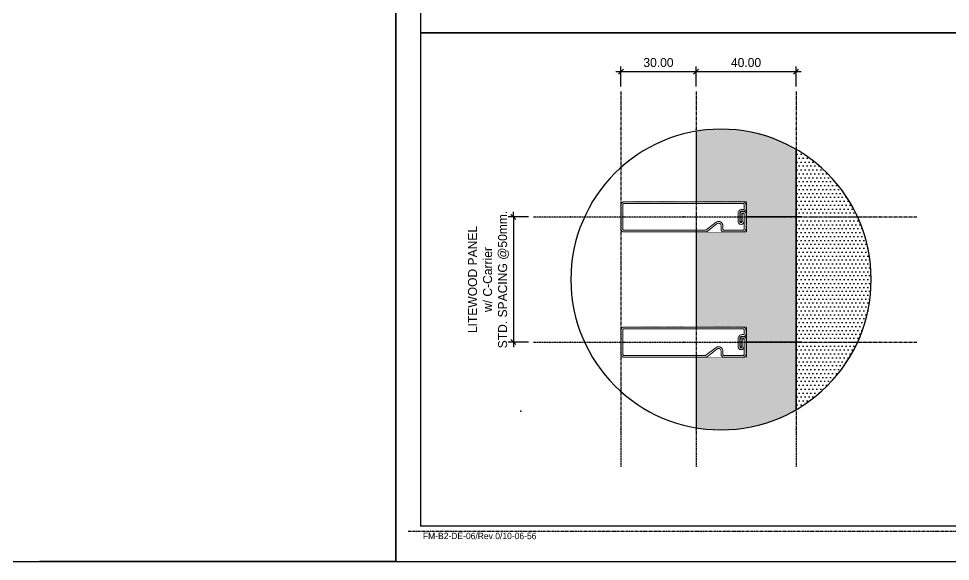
# Model space of a CAD drawing. Header units: millimetres. Extents: x -244126 to 368105, y -173968 to 259060.
# Drawn here: x -20988.7 to -20616.4, y 88468.4 to 88685 of the extents above; entities that cross this region are included whole.
import ezdxf
from ezdxf.enums import TextEntityAlignment as Align
from ezdxf.xclip import XClip

# ---------------------------------------------------------------- set-up
doc = ezdxf.new("R2010")
doc.units = ezdxf.units.MM
doc.header["$MEASUREMENT"] = 0
doc.header["$XCLIPFRAME"] = 0
for name, pattern in [('005_GG_TA_LINE', [13.75, 5, -1.25, 1.25, -1.25, 5]), ('ACAD_ISO04W100', [30, 24, -3, 0, -3]), ('CENTER', [2, 1.25, -0.25, 0.25, -0.25]), ('SLD-Solid', [0]), ('TA_G_001.00_GG_TA_L_INE', [2.95, 1.1, -0.25, 0.25, -0.25, 1.1]), ('TA_HL_003.00000', [19.5, 10.65, -8.85])]:
    doc.linetypes.add(name, pattern=pattern)
for name, color, linetype in [('000 - D I M', 6, 'Continuous'), ('000 - GRID', 8, 'CENTER'), ('000 - H A T C H', 8, 'Continuous'), ('000 - L I N E 0.1', 1, 'Continuous'), ('000 - SYMBOL CON', 1, 'Continuous'), ('000 - T E X T', 4, 'Continuous'), ('000 - TITLEBLOCK', 4, 'Continuous'), ('000 - WIPEOUT', 250, 'Continuous'), ('001 - ASCESSORIES', 1, 'Continuous'), ('A02_LITEWOOD', 7, 'Continuous'), ('A03_SUN LOUVER', 7, 'Continuous'), ('A04_TUBE SERIES', 7, 'Continuous')]:
    doc.layers.add(name, color=color, linetype=linetype)
doc.styles.add('century gothic111111', font='CordiaUPC.ttf')
doc.styles.add('Cetury Gothic', font='GOTHIC.TTF')
doc.styles.add('CORDIA', font='cordia.shx')
doc.styles.add('TA', font='Cordia New.ttf', dxfattribs={"height": 4.5})
doc.dimstyles.new('DIM E-E', dxfattribs={"dimscale": 2, "dimtxt": 0.18, "dimasz": 0.1, "dimexe": 0.1, "dimexo": 0.1, "dimgap": 0.09, "dimtad": 1, "dimtoh": 1, "dimzin": 0, "dimdsep": 46, "dimtxsty": 'CORDIA', "dimblk": 'OBLIQUE', "dimcen": 0.1, "dimdle": 0.1, "dimclrd": 40, "dimclre": 140, "dimclrt": 3, "dimadec": 0, "dimazin": 0, "dimtfac": 1, "dimtix": 1, "dimtmove": 2, "dimatfit": 3, "dimfxl": 1, "dimtolj": 1, "dimtzin": 0, "dimarcsym": 0})

# ---------------------------------------------------------------- blocks, each defined once
blk = doc.blocks.new('*U3058')
at = {"layer": '000 - L I N E 0.1', "color": 21, "linetype": 'Continuous'}
blk.add_lwpolyline([(5940, 142.3942678061212), (5940, 0), (5797.605732193879, 0)], dxfattribs=at)
at = {"layer": '000 - TITLEBLOCK', "color": 250}
blk.add_lwpolyline([(0, 0), (5940, 0), (5940, 4200), (0, 4200)], close=True, dxfattribs=at)
at = {"color": 4, "style": 'TA'}
blk.add_attdef('PAPER_SIZE', text='', height=25.01996734691533, dxfattribs=at).set_placement((5685.990135701577, 99.74056278897478), align=Align.MIDDLE_RIGHT)
blk.add_attdef('SCALE_SIZE', text='', height=25.01996734691533, dxfattribs=at).set_placement((5735.108402257829, 100.2616452662733), align=Align.MIDDLE_LEFT)
at = {"layer": '000 - T E X T', "color": 250, "style": 'TA'}
for tag, height, p in [('SUPERLINK', 20, (172.6463526980069, 4157.653398632592)), ('NAMEFILE', 20, (172.6463526980069, 4117.648986908698)), ('SC', 400, (33.63757568388337, 3752.105322544021))]:
    blk.add_attdef(tag, text='', height=height, dxfattribs=at).set_placement(p, align=Align.MIDDLE_LEFT)
at = {"layer": '000 - T E X T', "color": 4, "style": 'TA'}
for tag, height, p in [('PRELIM_NAME_JOB_1', 20, (5246.650049813361, 3301.910098792705)), ('PRELIM_NAME_JOB_2', 20, (5246.650049813361, 3258.277144555959)), ('PRELIM_NAME_PROJECT_1', 30, (4948.065500009579, 3093.102591053976)), ('PRELIM_NAME_PROJECT_2', 30, (4948.065500009579, 3019.102591053979)), ('PRELIM_NAME_PROJECT_3', 30, (4948.065500009579, 2945.102591053983)), ('PRELIM_NAME_TITLE_3', 24, (4955.065500009587, 739.8807190992738)), ('DRAWING_NO1', 24, (4946.108710958615, 329.1537826389776)), ('DRAWING_NO2', 24, (4946.108710958615, 249.1449591911896)), ('PRELIM_NAME_TITLE_1', 1.2, (247.7532750004793, 43.65403595496355)), ('PRELIM_NAME_TITLE_2', 1.2, (247.7532750004793, 40.32403595496362))]:
    blk.add_attdef(tag, text='', height=height, dxfattribs=at).set_placement(p, align=Align.MIDDLE_LEFT)
at = {"layer": '000 - T E X T', "color": 4, "style": 'Cetury Gothic'}
for tag, p in [('SHEET_NO.', (5615.789428620446, 339.9774362902372)), ('TOTAL_SHEET_NO.', (5609.658428601324, 176.3984143132984))]:
    blk.add_attdef(tag, text='', height=36, dxfattribs=at).set_placement(p, align=Align.CENTER)
at = {"layer": '000 - T E X T', "color": 4, "style": 'TA'}
blk.add_attdef('NAME_REMARK', (552.8589976401418, 173.0396926597859), '', height=40, dxfattribs=at)
blk = doc.blocks.new('A$Cfd196da9')
at = {"color": 0, "linetype": 'ByBlock', "const_width": 0.1}
blk.add_lwpolyline([(-143.5, -98.00000000003524), (96.5, -98.00000000003524), (96.5, 98.99999999999818), (-143.5, 98.99999999999818)], close=True, dxfattribs=at)
blk = doc.blocks.new('*U1680')
at = {"linetype": '005_GG_TA_LINE'}
blk.add_point((50, 59.99999999992951), dxfattribs=at)
at = {"layer": '000 - L I N E 0.1', "color": 21, "linetype": 'Continuous'}
blk.add_lwpolyline([(0, 14.23942678061212), (0, 0), (14.23942678061212, 0)], dxfattribs=at)
at = {"layer": '000 - TITLEBLOCK', "color": 250}
blk.add_lwpolyline([(0, 0), (594, 0), (594, 420), (0, 420)], close=True, dxfattribs=at)
at = {"layer": 'Defpoints', "color": 250, "linetype": 'TA_G_001.00_GG_TA_L_INE'}
blk.add_line((5, 11.99999999996498), (245, 11.99999999996498), dxfattribs=at)
at = {"layer": '000 - T E X T', "color": 3, "xscale": 2, "yscale": 2, "zscale": 2}
blk.add_blockref('A$Cfd196da9', (297, 210), dxfattribs=at)
at = {"color": 4, "style": 'TA'}
blk.add_attdef('PAPER_SIZE', text='', height=2.501996734691533, dxfattribs=at).set_placement((568.5990135701577, 9.974056278897478), align=Align.MIDDLE_RIGHT)
blk.add_attdef('SCALE_SIZE', text='', height=2.501996734691533, dxfattribs=at).set_placement((573.5108402257829, 10.02616452662733), align=Align.MIDDLE_LEFT)
at = {"layer": '000 - H A T C H', "color": 4, "insert": (10.87286736952956, 11.39760641109569), "char_height": 2.542754782252207, "attachment_point": 1, "style": 'century gothic111111'}
blk.add_mtext('FM-B2-DE-06/Rev.0/10-06-56', dxfattribs=at)
at = {"layer": '000 - T E X T', "color": 250, "style": 'TA'}
for tag, height, p in [('SUPERLINK', 2, (17.26463526980069, 415.7653398632592)), ('NAMEFILE', 2, (17.26463526980069, 411.7648986908698)), ('SC', 40, (3.363757568388337, 375.2105322544021))]:
    blk.add_attdef(tag, text='', height=height, dxfattribs=at).set_placement(p, align=Align.MIDDLE_LEFT)
at = {"layer": '000 - T E X T', "color": 4, "style": 'TA'}
for tag, height, p in [('PRELIM_NAME_JOB_1', 2, (524.6650049813361, 330.1910098792705)), ('PRELIM_NAME_JOB_2', 2, (524.6650049813361, 325.8277144555959)), ('PRELIM_NAME_PROJECT_1', 3, (494.8065500009579, 309.3102591053976)), ('PRELIM_NAME_PROJECT_2', 3, (494.8065500009579, 301.9102591053979)), ('PRELIM_NAME_PROJECT_3', 3, (494.8065500009579, 294.5102591053983)), ('PRELIM_NAME_TITLE_3', 2.4, (495.5065500009587, 73.98807190992738)), ('PRELIM_NAME_TITLE_1', 1.2, (247.7532750004793, 43.65403595496355)), ('PRELIM_NAME_TITLE_2', 1.2, (247.7532750004793, 40.32403595496362)), ('DRAWING_NO1', 2.4, (494.6108710958615, 32.91537826389776)), ('DRAWING_NO2', 2.4, (494.6108710958615, 24.91449591911896))]:
    blk.add_attdef(tag, text='', height=height, dxfattribs=at).set_placement(p, align=Align.MIDDLE_LEFT)
at = {"layer": '000 - T E X T', "color": 4, "style": 'Cetury Gothic'}
for tag, p in [('SHEET_NO.', (561.5789428620446, 33.99774362902372)), ('TOTAL_SHEET_NO.', (560.9658428601324, 17.63984143132984))]:
    blk.add_attdef(tag, text='', height=3.6, dxfattribs=at).set_placement(p, align=Align.CENTER)
at = {"layer": '000 - T E X T', "color": 4, "style": 'TA'}
blk.add_attdef('NAME_REMARK', (55.28589976401418, 17.30396926597859), '', height=4, dxfattribs=at)
blk = doc.blocks.new('000 - ASSCESSORIES_FAMELINE_ALC-CARRIER_FOR_12x50mm._TOP_VIEW')
at = {"layer": '001 - ASCESSORIES', "color": 0}
for p, q in [((-3.552713678800501e-15, 50), (0, 0)), ((40, 50), (40, 31)), ((40, 19), (40, 0))]:
    blk.add_line(p, q, dxfattribs=at)
at = {"layer": '001 - ASCESSORIES', "color": 0, "linetype": 'SLD-Solid', "lineweight": 15}
blk.add_line((31.99199781287461, 19.00002384185836), (31.22929701115936, 19.21862387657211), dxfattribs=at)
at = {"layer": '001 - ASCESSORIES', "color": 0}
for points in [[(40, 31), (20, 31), (20, 19), (40, 19)], [(34.16875711176544, 19.00002384185836), (30.43339405709775, 20.07118080237694), (30.26799399871379, 19.49444437027)], [(31.99199781287461, 19.00002384185836), (30.26799399871379, 19.49444437027)]]:
    blk.add_lwpolyline(points, dxfattribs=at)
at = {"layer": '001 - ASCESSORIES', "color": 0, "linetype": 'SLD-Solid', "lineweight": 15}
blk.add_arc((270.3332945336515, 855.0464185074986), 868.7552071735677, 253.9698996414063, 254.0358531115238, dxfattribs=at)
at = {"layer": 'Defpoints', "color": 250}
blk.add_lwpolyline([(-2.312293932000106, 25), (22.3122939320001, 25)], dxfattribs=at)
blk = doc.blocks.new('*U3116')
at = {"color": 250}
blk.add_wipeout([(-25.00000000000008, -6.000000000000007), (25.000000000002213, -5.999999999999993), (25.000000000002213, 6.000000000000014), (-25.00000000000008, 6.000000000000014)], dxfattribs=at).dxf.layer = '000 - WIPEOUT'
blk.add_point((0, 0))
at = {"layer": 'A02_LITEWOOD', "color": 0, "linetype": 'SLD-Solid', "lineweight": 15}
blk.add_lwpolyline([(-23.36666956411312, -1.833334238788405), (-22.66666956411314, -1.833334238788746), (-22.66666956411203, 1.283327176279951, 0.4142135623731802), (-23.566669564112, 2.183327176280269), (-24.10000000000002, 2.183327176280269, 0.4142135623730878), (-25, 1.283327176280405), (-25, -4.850000000000026, 0.4142135623730459), (-23.85000000000002, -6.000000000000004), (-16.15000000000001, -6.000000000000004, 0.4142135623730602), (-15.00000000000001, -4.85000000000014), (-15.00000000000001, -3.435488329504896, -0.6160609800970902), (-13.49859182954223, -2.692780811234346), (-9.40852336439405, -5.815354419084318, 0.164473304673564), (-8.862384137550869, -6.000000000000004), (23.84999999999779, -6, 0.4142135623730458), (24.9999999999978, -4.850000000000136), (25.0000000000022, 4.849999999999795, 0.4142135623731445), (23.85000000000217, 6), (-23.84999999999775, 5.999999999999996, 0.4142135623730241), (-24.99999999999775, 4.850000000000247), (-25.00000000000009, 3.200000000000269, 0.4142135623731618), (-24.10000000000011, 2.299999999999951), (-23.45000325962985, 2.299999999999951, -0.4142135623731949), (-22.55000325962985, 1.399999999999633), (-22.55000325963098, -1.798097757399853, -0.4142135623729692), (-23.00000325963097, -2.248097757399671), (-23.0333336955124, -2.248097757399671, -0.414213562373095), (-23.48333369551239, -1.798097757399626), (-23.48333369551347, 1.373327176280337), (-24.18333369551345, 1.373327176280337), (-24.18333369551237, -1.831082456052821, 1.000965516603546), (-21.85000325963099, -1.833334238788405), (-21.85000325962986, 1.399999999999405, 0.4142135623732043), (-23.45000325962985, 2.999999999999996), (-24.10000000000011, 2.999999999999996, -0.4142135623731783), (-24.3000000000001, 3.200000000000042), (-24.29999999999777, 4.850000000000133, -0.4142135623730248), (-23.84999999999775, 5.300000000000065), (23.85000000000217, 5.300000000000068, -0.4142135623731334), (24.30000000000219, 4.850000000000023), (24.29999999999781, -4.850000000000136, -0.4142135623730501), (23.84999999999779, -5.299999999999955), (-8.862384137551011, -5.299999999999958, -0.1644733046735617), (-8.983748410182791, -5.258967648685488), (-13.07552860243481, -2.135087218242237, 0.6172590698947492), (-15.70000000000001, -3.433339128232777), (-15.70000000000001, -4.850000000000026, -0.414213562373095), (-16.15000000000001, -5.299999999999958), (-23.85000000000002, -5.299999999999958, -0.4142135623730803), (-24.30000000000001, -4.850000000000026), (-24.30000000000001, 1.283327176280405, -0.4142135623730618), (-24.10000000000002, 1.483327176280337), (-23.566669564112, 1.483327176280337, -0.414213562373145), (-23.36666956411202, 1.283327176280292)], format="xyb", close=True, dxfattribs=at)
blk = doc.blocks.new('000 - FAMELINE_AL.LITEWOOD_12x50mm._CUT_VIEW')
at = {"layer": '000 - H A T C H'}
h = blk.add_hatch(dxfattribs=at)
h.set_pattern_fill('ANSI32', color=8)
h.set_pattern_definition([(45, (2.664535259100376e-15, -24.63929838421566), (-0.2651650429449554, 0.2651650429449554), []), (45, (0.1767766950000027, -24.63929838421566), (-0.2651650429449554, 0.2651650429449554), [])])
edge = h.paths.add_edge_path()
edge.add_line((-23.36666956411312, -1.833334238788403), (-22.66666956411313, -1.833334238788744))
edge.add_line((-22.66666956411313, -1.833334238788744), (-22.66666956411202, 1.283327176279951))
edge.add_arc((-23.56666956411204, 1.283327176280253), 0.9000000000000163, 359.9999999999807, 449.9999999999976)
edge.add_line((-23.566669564112, 2.183327176280269), (-24.10000000000002, 2.183327176280269))
edge.add_arc((-24.10000000000007, 1.283327176280338), 0.8999999999999311, 89.99999999999706, 179.9999999999957)
edge.add_line((-25, 1.283327176280405), (-25, -4.850000000000026))
edge.add_arc((-23.84999999999992, -4.84999999999993), 1.150000000000073, 180.0000000000048, 269.9999999999952)
edge.add_line((-23.85000000000002, -6.000000000000004), (-16.15000000000001, -6.000000000000004))
edge.add_arc((-16.15000000000001, -4.850000000000001), 1.150000000000002, 269.9999999999998, 359.9999999999931)
edge.add_line((-15, -4.85000000000014), (-15, -3.435488329504896))
edge.add_arc((-14.06229052545101, -3.442172240028118), 0.9377332954091135, 53.0491994622933, 179.591607647658, ccw=False)
edge.add_line((-13.49859182954222, -2.692780811234346), (-9.408523364394046, -5.815354419084318))
edge.add_arc((-8.862384137551071, -5.099999999999735), 0.900000000000269, 232.6399800011971, 270.0000000000131)
edge.add_line((-8.862384137550865, -6.000000000000004), (23.8499999999978, -6))
edge.add_arc((23.84999999999777, -4.849999999999969), 1.150000000000031, 270.0000000000012, 359.9999999999917)
edge.add_line((24.9999999999978, -4.850000000000136), (25.00000000000221, 4.849999999999795))
edge.add_arc((23.85000000000218, 4.849999999999977), 1.150000000000023, 359.999999999991, 450.0000000000005)
edge.add_line((23.85000000000217, 6), (-23.84999999999775, 5.999999999999996))
edge.add_arc((-23.84999999999773, 4.84999999999998), 1.150000000000016, 90.00000000000053, 179.9999999999868)
edge.add_line((-24.99999999999775, 4.850000000000247), (-25.00000000000008, 3.200000000000269))
edge.add_arc((-24.10000000000004, 3.199999999999996), 0.9000000000000448, 179.9999999999826, 269.9999999999957)
edge.add_line((-24.1000000000001, 2.299999999999951), (-23.45000325962985, 2.299999999999951))
edge.add_arc((-23.45000325962985, 1.399999999999942), 0.9000000000000092, -1.972466634470038e-11, 89.99999999999977, ccw=False)
edge.add_line((-22.55000325962984, 1.399999999999633), (-22.55000325963098, -1.798097757399852))
edge.add_arc((-23.00000325963098, -1.79809775739967), 0.4499999999999993, 270.0000000000013, 359.9999999999769, ccw=False)
edge.add_line((-23.00000325963097, -2.24809775739967), (-23.03333369551239, -2.24809775739967))
edge.add_arc((-23.03333369551236, -1.798097757399653), 0.4500000000000171, 179.9999999999964, 269.99999999999636, ccw=False)
edge.add_line((-23.48333369551238, -1.798097757399624), (-23.48333369551346, 1.373327176280338))
edge.add_line((-23.48333369551346, 1.373327176280338), (-24.18333369551345, 1.373327176280338))
edge.add_line((-24.18333369551345, 1.373327176280338), (-24.18333369551237, -1.831082456052819))
edge.add_arc((-23.01666956411421, -1.833334238788176), 1.166666304483214, 179.8894133423368, 359.9999999999889)
edge.add_line((-21.85000325963099, -1.833334238788403), (-21.85000325962985, 1.399999999999405))
edge.add_arc((-23.45000325962985, 1.400000000000002), 1.599999999999994, 359.9999999999787, 450)
edge.add_line((-23.45000325962985, 2.999999999999996), (-24.1000000000001, 2.999999999999996))
edge.add_arc((-24.1000000000001, 3.199999999999985), 0.1999999999999886, 179.9999999999837, 270, ccw=False)
edge.add_line((-24.30000000000009, 3.200000000000042), (-24.29999999999776, 4.850000000000133))
edge.add_arc((-23.84999999999773, 4.850000000000037), 0.4500000000000277, 90.00000000000142, 179.9999999999878, ccw=False)
edge.add_line((-23.84999999999775, 5.300000000000065), (23.85000000000217, 5.300000000000068))
edge.add_arc((23.85000000000219, 4.850000000000065), 0.4500000000000028, -5.5138116294983774e-12, 90.00000000000182, ccw=False)
edge.add_line((24.30000000000219, 4.850000000000023), (24.29999999999781, -4.850000000000136))
edge.add_arc((23.84999999999786, -4.850000000000001), 0.4499999999999531, 269.99999999999187, 359.9999999999828, ccw=False)
edge.add_line((23.8499999999978, -5.299999999999955), (-8.862384137551008, -5.299999999999958))
edge.add_arc((-8.86238413755122, -5.100000000000016), 0.1999999999999424, 232.6399800012455, 270.00000000006105, ccw=False)
edge.add_line((-8.983748410182788, -5.258967648685488), (-13.0755286024348, -2.135087218242237))
edge.add_arc((-14.06229052545102, -3.442172240028071), 1.637733295409092, 52.94963205405894, 179.6909738105617)
edge.add_line((-15.70000000000001, -3.433339128232777), (-15.70000000000001, -4.850000000000026))
edge.add_arc((-16.14999999999997, -4.849999999999991), 0.4499999999999673, 269.99999999999545, 359.99999999999545, ccw=False)
edge.add_line((-16.15000000000001, -5.299999999999958), (-23.85000000000002, -5.299999999999958))
edge.add_arc((-23.85000000000004, -4.849999999999987), 0.4499999999999709, 180.0000000000049, 270.0000000000023, ccw=False)
edge.add_line((-24.30000000000001, -4.850000000000026), (-24.30000000000001, 1.283327176280405))
edge.add_arc((-24.10000000000004, 1.283327176280366), 0.1999999999999709, 89.99999999999488, 179.9999999999888, ccw=False)
edge.add_line((-24.10000000000002, 1.483327176280337), (-23.566669564112, 1.483327176280337))
edge.add_arc((-23.56666956411201, 1.283327176280338), 0.1999999999999993, -1.318767317570746e-11, 89.99999999999687, ccw=False)
edge.add_line((-23.36666956411201, 1.283327176280292), (-23.36666956411312, -1.833334238788403))
at = {"layer": 'A03_SUN LOUVER', "color": 0}
blk.add_blockref('*U3116', (0, 0), dxfattribs=at)
blk = doc.blocks.new('*U3115')
at = {"layer": '001 - ASCESSORIES', "color": 0}
for p, q in [((-850, 9.941072729231883e-13), (-850, -39.99999999999901)), ((850, -9.188100641947237e-13), (850, -40.00000000000092))]:
    blk.add_line(p, q, dxfattribs=at)
at = {"layer": '001 - ASCESSORIES', "color": 0, "rotation": 270}
for p in [(-850, 8.824157709571304e-13), (-800, 8.291250657751229e-13), (-750, 7.758343605931154e-13), (-700, 7.225436554111079e-13), (-650, 6.692529502291003e-13), (-600, 6.159622450470928e-13), (-550, 5.626715398650853e-13), (-500.0000000000001, 5.093808346830778e-13), (-450.0000000000001, 4.560901295010703e-13), (-400.0000000000001, 4.027994243190628e-13), (-350.0000000000001, 3.495087191370553e-13), (-300.0000000000001, 2.962180139550477e-13), (-250.0000000000001, 2.429273087730402e-13), (-200.0000000000001, 1.896366035910327e-13), (-150.0000000000001, 1.363458984090252e-13), (-100.0000000000001, 8.305519322701769e-14), (-50.00000000000011, 2.976448804501017e-14), (-1.13686837721616e-13, -2.352621713699734e-14), (49.99999999999989, -7.681692231900485e-14), (99.99999999999989, -1.301076275010124e-13), (149.9999999999999, -1.833983326830199e-13), (199.9999999999998, -2.366890378650274e-13), (249.9999999999998, -2.899797430470349e-13), (299.9999999999998, -3.432704482290424e-13), (349.9999999999998, -3.965611534110499e-13), (399.9999999999998, -4.498518585930575e-13), (449.9999999999998, -5.03142563775065e-13), (499.9999999999998, -5.564332689570725e-13), (549.9999999999998, -6.0972397413908e-13), (599.9999999999998, -6.630146793210875e-13), (649.9999999999998, -7.16305384503095e-13), (699.9999999999998, -7.695960896851025e-13), (749.9999999999998, -8.2288679486711e-13), (799.9999999999998, -8.761775000491176e-13)]:
    blk.add_blockref('000 - ASSCESSORIES_FAMELINE_ALC-CARRIER_FOR_12x50mm._TOP_VIEW', p, dxfattribs=at)
at = {"layer": 'A04_TUBE SERIES', "color": 0, "style": 'TA', "flags": 1}
for tag, p in [('ITEM_VALUE', (50, -212.5)), ('PRODUCT_NAME_VALUE', (300, -212.5)), ('ITEM_NUMBER_VALUE', (599.999999997267, -212.5)), ('PRODUCT_CODE_VALUE', (799.9999999945339, -212.5)), ('SELLING_PRICE_VALUE', (999.9999999918009, -212.5)), ('UNIT_VALUE', (1149.999999989068, -212.5)), ('TYPE_OF_COLOR_VALUE', (1274.999999986335, -212.5)), ('SECTION_VALUE', (1424.999999983602, -212.5))]:
    blk.add_attdef(tag, text='', height=9, dxfattribs=at).set_placement(p, align=Align.MIDDLE_CENTER)
at = {"layer": 'A02_LITEWOOD', "color": 3, "rotation": 270}
for p in [(-825, -44.99999999999912), (-775, -44.99999999999918), (-725, -44.99999999999923), (-675, -44.99999999999928), (-625, -44.99999999999933), (-575, -44.99999999999939), (-525, -44.99999999999944), (-475.0000000000001, -44.99999999999949), (-425.0000000000001, -44.99999999999955), (-375.0000000000001, -44.9999999999996), (-325.0000000000001, -44.99999999999965), (-275.0000000000001, -44.9999999999997), (-225.0000000000001, -44.99999999999976), (-175.0000000000001, -44.99999999999982), (-125.0000000000001, -44.99999999999986), (-75.00000000000011, -44.99999999999991), (-25.00000000000011, -44.99999999999997), (24.99999999999989, -45.00000000000003), (74.99999999999989, -45.00000000000008), (124.9999999999999, -45.00000000000013), (174.9999999999999, -45.00000000000018), (224.9999999999998, -45.00000000000024), (274.9999999999998, -45.00000000000029), (324.9999999999998, -45.00000000000034), (374.9999999999998, -45.0000000000004), (424.9999999999998, -45.00000000000045), (474.9999999999998, -45.0000000000005), (524.9999999999998, -45.00000000000055), (574.9999999999998, -45.00000000000061), (624.9999999999998, -45.00000000000067), (674.9999999999998, -45.00000000000072), (724.9999999999998, -45.00000000000077), (774.9999999999998, -45.00000000000082), (824.9999999999998, -45.00000000000088)]:
    blk.add_blockref('000 - FAMELINE_AL.LITEWOOD_12x50mm._CUT_VIEW', p, dxfattribs=at)
blk = doc.blocks.new('000 - FAMELINE_BUBBLE_TYP.DETAIL_AL.LITEWOOD_12x50mm.+C-CARRIER_CUT_VIEW_TYPE_1')
at = {"layer": '000 - H A T C H'}
h = blk.add_hatch(dxfattribs=at)
h.set_pattern_fill('DOTS', color=1, scale=10, angle=180)
h.set_pattern_definition([(180, (-20251.02219658405, 88742.16972438633), (-0.3125000000000001, -0.625), [0, -0.625])])
edge = h.paths.add_edge_path()
edge.add_arc((-3.637978807091713e-12, 0), 59.99999999999656, 240.0000000000061, 279.594068226868)
edge.add_line((10.00000000000364, -59.16079783099121), (10.00000000000364, -31))
edge.add_line((10.00000000000364, -31), (-9.999999999996362, -31))
edge.add_line((-9.999999999996362, -31), (-9.99999999999636, -19))
edge.add_line((-9.999999999996362, -19), (10.00000000000364, -19))
edge.add_line((10.00000000000364, -19), (10.00000000000364, 19))
edge.add_line((10.00000000000364, 19), (-9.999999999996362, 19))
edge.add_line((-9.999999999996362, 19), (-9.99999999999636, 31))
edge.add_line((-9.999999999996362, 31), (10.00000000000364, 31))
edge.add_line((10.00000000000364, 31), (10.00000000000364, 59.16079783099121))
edge.add_arc((-3.637978807091713e-12, 0), 59.99999999999633, 440.4059317731319, 479.9999999999939)
edge.add_line((-29.99999999999636, 51.96152422706655), (-29.99999999999638, -51.96152422706655))
at = {"layer": '001 - ASCESSORIES', "color": 2}
ref = blk.add_blockref('*U3115', (-29.99999999999636, -600), dxfattribs=dict(at, rotation=90))
XClip(ref).set_block_clipping_path([(659.3892865128582, -38.53889029639322), (654.5779197212687, -54.92490078010451), (645.344974461259, -69.2916440367153), (632.4384490473312, -80.47521196986418), (616.9039534104813, -87.5695784168638), (600, -89.99999999999636), (583.0960465895187, -87.5695784168638), (567.5615509526688, -80.47521196986418), (554.655025538741, -69.2916440367153), (545.4220802787313, -54.92490078010451), (540.6107134871418, -38.53889029639322), (540.6107134871418, -21.461109703595866), (545.4220802787313, -5.075099219884578), (554.655025538741, 9.291644036715297), (567.5615509526688, 20.47521196987509), (583.0960465895187, 27.56957841687472), (600, 30.000000000003638), (616.9039534104813, 27.56957841687472), (632.4384490473312, 20.47521196987509), (645.344974461259, 9.291644036726211), (654.5779197212687, -5.075099219884578), (659.3892865128582, -21.461109703595866)])
at = {"layer": '000 - H A T C H'}
h = blk.add_hatch(dxfattribs=at)
h.set_pattern_fill('DOTS', color=1, scale=25, angle=180)
h.set_pattern_definition([(180, (-20225.60137986385, 90818.3859003068), (-0.7812500000000002, -1.5625), [0, -1.5625])])
edge = h.paths.add_edge_path()
edge.add_arc((-3.637978807091713e-12, 1.455191522836685e-11), 59.99999999999272, 479.9999999999679, 600.000000000041)
edge.add_line((-29.99999999998181, -51.9615242270811), (-29.9999999999818, 51.96152422709565))
at = {"color": 3}
blk.add_line((-29.99999999999636, 51.96152422706655), (-29.99999999999636, -51.96152422706655), dxfattribs=at)
blk.add_lwpolyline([(-29.99999999998181, -51.9615242270811), (-29.99999999998181, 51.9615242270811)], dxfattribs=at)
at = {"layer": '000 - SYMBOL CON', "color": 2, "linetype": 'ByBlock'}
blk.add_circle((3.637978807091713e-12, 0), 60, dxfattribs=at)
blk = doc.blocks.new('*U3133')
at = {"color": 3}
blk.add_point((0, -123.4408790105371), dxfattribs=at)
at = {"layer": '000 - GRID', "color": 0, "linetype": 'ByBlock'}
blk.add_line((0, 15), (3.617637712041519e-14, -138.4408790105371), dxfattribs=at)
at = {"layer": '000 - GRID', "color": 0}
blk.add_point((0, 0), dxfattribs=at)
at = {"style": 'TA', "flags": 1}
blk.add_attdef('LOCATION', (6, 6), '', height=4.5, dxfattribs=at)
blk = doc.blocks.new('*U3132')
at = {"color": 3}
blk.add_point((0, -120), dxfattribs=at)
at = {"layer": '000 - GRID', "color": 0, "linetype": 'ByBlock'}
blk.add_line((0, 15), (3.617637712041519e-14, -135), dxfattribs=at)
at = {"layer": '000 - GRID', "color": 0}
blk.add_point((0, 0), dxfattribs=at)
at = {"style": 'TA', "flags": 1}
blk.add_attdef('LOCATION', (6, 6), '', height=4.5, dxfattribs=at)
blk = doc.blocks.new('_Oblique')
at = {"color": 0, "linetype": 'ByBlock', "lineweight": -2}
blk.add_line((-0.5, -0.5), (0.5, 0.5), dxfattribs=at)
blk = doc.blocks.new('*D3134')
at = {"layer": '000 - D I M', "color": 40, "lineweight": -2, "transparency": 16777216}
blk.add_line((-20750.00496027173, 88663.88590030762), (-20716.00496027173, 88663.88590030762), dxfattribs=at)
at = {"layer": '000 - D I M', "color": 140, "linetype": 'ACAD_ISO04W100', "lineweight": -2, "transparency": 16777216}
for p, q in [((-20748.00496027173, 88657.88590030762), (-20748.00496027173, 88665.88590030762)), ((-20718.00496027173, 88657.88590030762), (-20718.00496027173, 88665.88590030762))]:
    blk.add_line(p, q, dxfattribs=at)
at = {"layer": 'Defpoints', "color": 0, "transparency": 16777216}
for p in [(-20718.00496027173, 88663.88590030762), (-20748.00496027173, 88655.88590030762), (-20718.00496027173, 88655.88590030762)]:
    blk.add_point(p, dxfattribs=at)
at = {"layer": '000 - D I M', "color": 40, "lineweight": -2, "transparency": 16777216, "xscale": 2, "yscale": 2, "zscale": 2, "rotation": 180}
blk.add_blockref('_Oblique', (-20748.00496027173, 88663.88590030762), dxfattribs=at)
at = {"layer": '000 - D I M', "color": 40, "lineweight": -2, "transparency": 16777216, "xscale": 2, "yscale": 2, "zscale": 2}
blk.add_blockref('_Oblique', (-20718.00496027173, 88663.88590030762), dxfattribs=at)
at = {"layer": '000 - D I M', "color": 3, "transparency": 16777216, "insert": (-20733.00496027173, 88667.48590030763), "char_height": 3.6, "attachment_point": 5, "style": 'CORDIA'}
blk.add_mtext('\\A1;30.00', dxfattribs=at)
blk = doc.blocks.new('*D3135')
at = {"layer": '000 - D I M', "color": 40, "lineweight": -2, "transparency": 16777216}
blk.add_line((-20720.00496027173, 88663.88590030762), (-20676.00496027173, 88663.88590030762), dxfattribs=at)
at = {"layer": '000 - D I M', "color": 140, "linetype": 'ACAD_ISO04W100', "lineweight": -2, "transparency": 16777216}
for p, q in [((-20718.00496027173, 88657.88590030762), (-20718.00496027173, 88665.88590030762)), ((-20678.00496027173, 88657.88590030762), (-20678.00496027173, 88665.88590030762))]:
    blk.add_line(p, q, dxfattribs=at)
at = {"layer": 'Defpoints', "color": 0, "transparency": 16777216}
for p in [(-20678.00496027173, 88663.88590030762), (-20718.00496027173, 88655.88590030762), (-20678.00496027173, 88655.88590030762)]:
    blk.add_point(p, dxfattribs=at)
at = {"layer": '000 - D I M', "color": 40, "lineweight": -2, "transparency": 16777216, "xscale": 2, "yscale": 2, "zscale": 2, "rotation": 180}
blk.add_blockref('_Oblique', (-20718.00496027173, 88663.88590030762), dxfattribs=at)
at = {"layer": '000 - D I M', "color": 40, "lineweight": -2, "transparency": 16777216, "xscale": 2, "yscale": 2, "zscale": 2}
blk.add_blockref('_Oblique', (-20678.00496027173, 88663.88590030762), dxfattribs=at)
at = {"layer": '000 - D I M', "color": 3, "transparency": 16777216, "insert": (-20698.00496027173, 88667.48590030763), "char_height": 3.6, "attachment_point": 5, "style": 'CORDIA'}
blk.add_mtext('\\A1;40.00', dxfattribs=at)
blk = doc.blocks.new('*D3136')
at = {"layer": '000 - D I M', "color": 40, "lineweight": -2, "transparency": 16777216}
for p, q in [((-20791.00496027178, 88605.88590030765), (-20791.00496027178, 88607.88590030765)), ((-20791.00496027178, 88605.88590030765), (-20791.00496027178, 88555.88590030765)), ((-20791.00496027178, 88555.88590030765), (-20791.00496027178, 88553.88590030765))]:
    blk.add_line(p, q, dxfattribs=at)
at = {"layer": '000 - D I M', "color": 140, "linetype": 'ACAD_ISO04W100', "lineweight": -2, "transparency": 16777216}
for p, q in [((-20785.00496027173, 88605.88590030765), (-20793.00496027178, 88605.88590030765)), ((-20785.00496027173, 88555.88590030765), (-20793.00496027178, 88555.88590030765))]:
    blk.add_line(p, q, dxfattribs=at)
at = {"layer": 'Defpoints', "color": 0, "transparency": 16777216}
for p in [(-20783.00496027173, 88605.88590030765), (-20791.00496027178, 88555.88590030765), (-20783.00496027173, 88555.88590030765)]:
    blk.add_point(p, dxfattribs=at)
at = {"layer": '000 - D I M', "color": 40, "lineweight": -2, "transparency": 16777216, "xscale": 2, "yscale": 2, "zscale": 2}
for p, rotation in [((-20791.00496027178, 88605.88590030765), 270), ((-20791.00496027178, 88555.88590030765), 90)]:
    blk.add_blockref('_Oblique', p, dxfattribs=dict(at, rotation=rotation))
at = {"layer": '000 - D I M', "color": 3, "transparency": 16777216, "insert": (-20800.94781741462, 88580.88590030764), "char_height": 3.6, "attachment_point": 5, "rotation": 90, "style": 'CORDIA'}
blk.add_mtext('\\A1;LITEWOOD PANEL \\Pw/ C-Carrier \\PSTD. SPACING @50mm.', dxfattribs=at)

msp = doc.modelspace()

# ---------------------------------------------------------------- linework, layer by layer
at = {"color": 3}
msp.add_lwpolyline([(-20588.00496027173, 88679.38590030765), (-20828.00496027173, 88679.38590030765), (-20828.00496027173, 88876.3859003077), (-20588.00496027173, 88876.3859003077)], close=True, dxfattribs=at)

# ---------------------------------------------------------------- block references
at = {"color": 2, "linetype": 'TA_HL_003.00000'}
for name, p in [('*U3058', (-26778.00496027173, 88468.3859003077)), ('*U1680', (-20838.00496027173, 88468.3859003077))]:
    msp.add_blockref(name, p, dxfattribs=at)

# ---------------------------------------------------------------- dimensions: what is measured, and where the dimension line sits
at = {"layer": '000 - D I M', "color": 3}
for base, p1, p2, picture, middle in [((-20718.00496027173, 88663.88590030762), (-20748.00496027173, 88655.88590030762), (-20718.00496027173, 88655.88590030762), '*D3134', (-20733.00496027173, 88667.48590030763)), ((-20678.00496027173, 88663.88590030762), (-20718.00496027173, 88655.88590030762), (-20678.00496027173, 88655.88590030762), '*D3135', (-20698.00496027173, 88667.48590030763))]:
    dim = msp.add_linear_dim(base=base, p1=p1, p2=p2, dimstyle='DIM E-E', override={"dimscale": 20}, dxfattribs=at)
    dim.commit()
    dim.dimension.update_dxf_attribs({"geometry": picture, "text_midpoint": middle})
dim = msp.add_linear_dim(base=(-20791.00496027178, 88555.88590030765), p1=(-20783.00496027173, 88605.88590030762), p2=(-20783.00496027173, 88555.88590030762), angle=90, text='LITEWOOD PANEL \\Pw/ C-Carrier \\PSTD. SPACING @50mm.', dimstyle='DIM E-E', override={"dimscale": 20}, dxfattribs=at)
dim.commit()
dim.dimension.update_dxf_attribs({"geometry": '*D3136', "text_midpoint": (-20800.94781741462, 88580.88590030764)})

# ---------------------------------------------------------------- next in the draw order: block references
at = {"color": 3, "xscale": -1}
msp.add_blockref('000 - FAMELINE_BUBBLE_TYP.DETAIL_AL.LITEWOOD_12x50mm.+C-CARRIER_CUT_VIEW_TYPE_1', (-20708.00496027173, 88580.88590030762), dxfattribs=at)

# ---------------------------------------------------------------- next in the draw order: linework, layer by layer
at = {"color": 3}
msp.add_lwpolyline([(-20588.00496027173, 88482.3859003076), (-20828.00496027173, 88482.3859003076), (-20828.00496027173, 88679.38590030765), (-20588.00496027173, 88679.38590030765)], close=True, dxfattribs=at)

# ---------------------------------------------------------------- next in the draw order: block references
at = {"layer": '000 - GRID'}
for p in [(-20748.00496027173, 88640.88590030762), (-20718.00496027173, 88640.88590030762), (-20678.00496027173, 88640.88590030762)]:
    msp.add_blockref('*U3132', p, dxfattribs=at)
at = {"layer": '000 - GRID', "rotation": 90}
for p in [(-20768.00496027173, 88605.88590030762), (-20768.00496027173, 88555.88590030762)]:
    msp.add_blockref('*U3133', p, dxfattribs=at)

doc.saveas('drawing.dxf')
